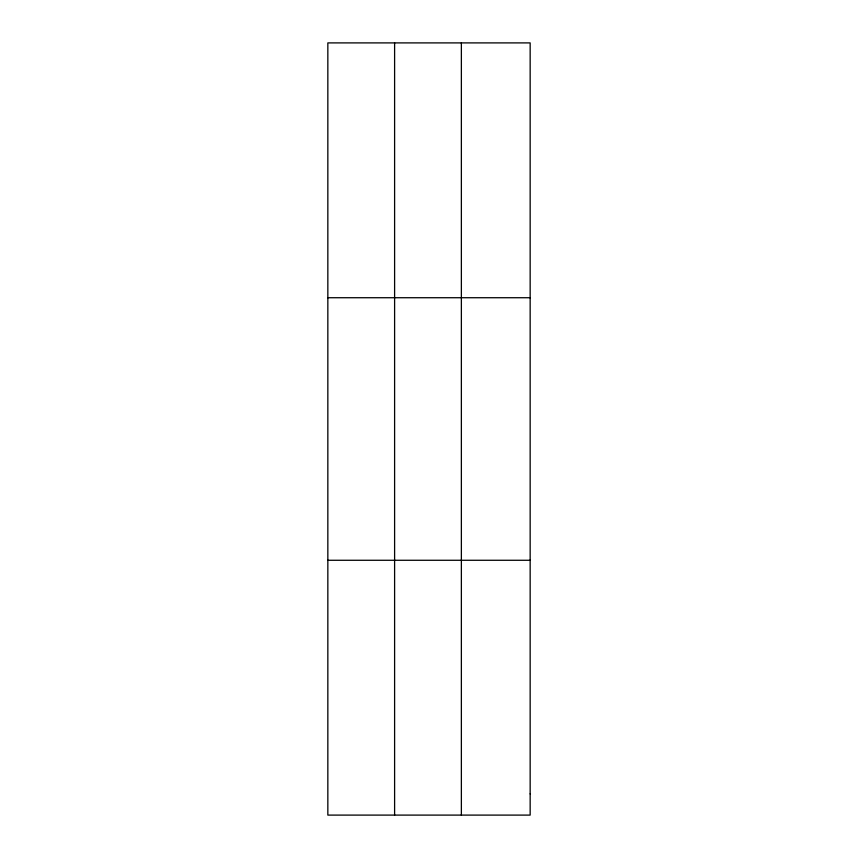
<?xml version="1.0" encoding="UTF-8"?>
<svg xmlns="http://www.w3.org/2000/svg" width="858" height="858" viewBox="0 0 858 858"><rect width="100%" height="100%" fill="white"/><g stroke="black" fill="none" stroke-linecap="round" stroke-linejoin="round"><path stroke-width="1.29" d="M394.605 42.9L394.605 815.1M461.368 42.9L461.368 815.1M327.842 297.726L530.158 297.726M327.842 560.274L530.158 560.274M530.158 793.865L530.158 815.1L327.842 815.1L327.842 42.9L530.158 42.9L530.158 793.865"/></g></svg>
